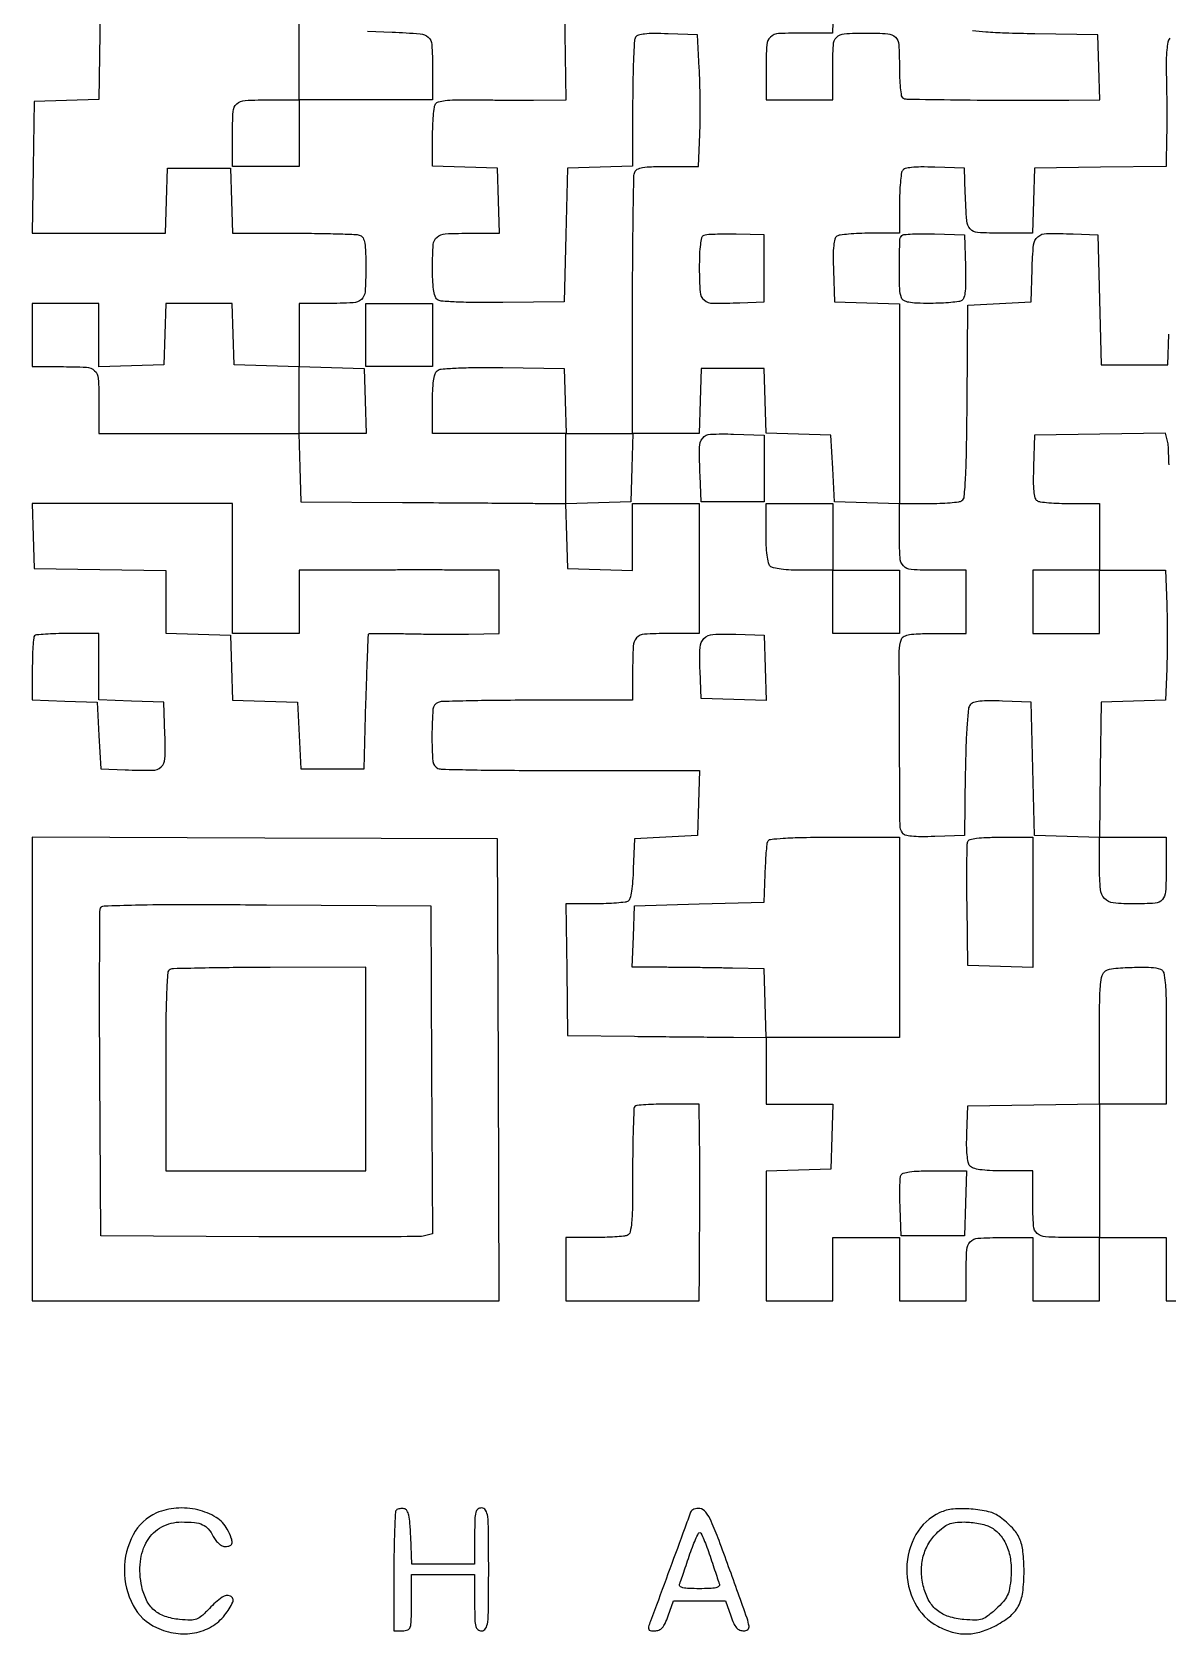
# Model space of a CAD drawing. Extents: x 156 to 936, y 95 to 969.
# Drawn here: x 155.9 to 479.5, y 95.1 to 551.3 of the extents above; entities that cross this region are included whole.
import ezdxf

# ---------------------------------------------------------------- set-up
doc = ezdxf.new("R2010")
doc.units = 0

msp = doc.modelspace()

# ---------------------------------------------------------------- linework, layer by layer
for points in [[(346.077967, 597.712474, 0.000007), (346.119162, 602.362602, 0.000002), (346.183566, 609.646789, 0.000002), (346.256385, 617.889835, 0.000002), (346.327967, 626)], [(251.5, 551.5), (258.5, 551.245668, -0.009074), (266.47539, 550.810854, -0.165509), (268.785755, 549.832254, -0.199016), (269.810651, 547.706186, -0.014075), (270, 540.980948), (270, 532), (251, 532), (232, 532), (232, 522.5), (232, 513), (222.5, 513), (213, 513), (213, 521.893011, -0.014768), (213.199638, 528.650479, -0.195511), (214.252746, 530.85745, -0.175208), (216.599988, 531.829247, -0.01141), (224.081787, 532), (232, 532), (232, 589)], [(175.5, 569.5), (175.228072, 550.787236), (174.956143, 532.074471), (165.728072, 531.787236), (156.5, 531.5), (156.227935, 512.75), (155.955869, 494), (174.940409, 494), (193.924948, 494), (194.212474, 503.25), (194.5, 512.5), (203.5, 512.5), (212.5, 512.5), (212.787526, 503.25), (213.075052, 494), (230.455738, 494, -0.003251), (237.230164, 493.95595, -0.004749), (243.195498, 493.821697, -0.002404), (248.244887, 493.63576, -0.081377), (249.418213, 493.393011, -0.191418), (250.215888, 492.657806, -0.070374), (250.68772, 491.171299, -0.03487), (250.936736, 488.615452, -0.006853), (251, 484, -0.015117), (250.798229, 477.3277, -0.196524), (249.742703, 475.134562, -0.173918), (247.393226, 474.169516, -0.011337), (239.918213, 474), (232, 474), (232, 464.962474), (232, 455.924948), (222.75, 456.212474), (213.5, 456.5), (213.211067, 465.25), (212.922134, 474), (203.5, 474), (194.077866, 474), (193.788933, 465.25), (193.5, 456.5), (184.25, 456.212474), (175, 455.924948), (175, 464.962474), (175, 474), (165.5, 474), (156, 474), (156, 465), (156, 456), (163.918213, 456, -0.01141), (171.400012, 455.829247, -0.175208), (173.747254, 454.85745, -0.195511), (174.800362, 452.650479, -0.014768), (175, 445.893011), (175, 437), (203.463788, 437), (231.927576, 437), (232.213788, 427.25), (232.5, 417.5), (261.5, 417.328238, -0.000083), (273.241629, 417.25674, -0.000093), (284.540539, 417.183949, -0.000086), (294.160459, 417.118531, -0.000502), (299.212474, 417.078238), (307.924948, 417), (308.212474, 407.75), (308.5, 398.5), (317.75, 398.212474), (327, 397.924948), (327, 407.462474), (327, 417), (336.5, 417), (346, 417), (346, 398.5), (346, 380), (337.106989, 380, 0.014768), (330.349521, 379.800362, 0.195511), (328.14255, 378.747254, 0.175208), (327.170753, 376.400012, 0.01141), (327, 368.918213), (327, 361), (300.081787, 361, 0.002105), (289.650853, 360.956086, 0.003219), (280.60615, 360.821697, 0.001141), (272.814701, 360.637974, 0.085344), (271.581787, 360.393011, 0.289911), (270.124994, 358.436541, 0.018665), (269.839713, 351.003464, 0.018658), (270.109495, 343.56992, 0.29048), (271.562359, 341.614444, 0.085564), (272.780561, 341.372958, 0.001135), (280.50527, 341.197489, 0.003215), (289.471182, 341.071859, 0.002102), (299.812359, 341.036922, -0.000126), (310.747503, 341.043184, -0.000131), (321.535591, 341.043812, -0.000126), (330.863901, 341.039553, -0.000575), (336.287526, 341.029467), (346.075052, 341), (345.787526, 331.75), (345.5, 322.5), (336.5, 322), (327.5, 321.5), (327.206033, 313.031844, -0.010674), (327.005667, 309.460658, -0.020911), (326.666992, 306.63313, -0.02067), (326.236162, 304.533237, -0.192561), (325.706033, 303.797157, -0.112747), (324.854448, 303.494361, -0.008694), (322.424353, 303.251296, -0.011557), (319.484266, 303.077071, -0.008556), (316.227935, 303.015313), (307.955869, 303), (308.227935, 284.25), (308.5, 265.5), (327.5, 265.299228, 0.000224), (335.452664, 265.218754, 0.000205), (343.635938, 265.142972, 0.000205), (350.936742, 265.081359, 0.000677), (355.75, 265.049228), (365, 265), (365, 255.5), (365, 246), (374.537526, 246), (384.075052, 246), (383.787526, 236.75), (383.5, 227.5), (374.25, 227.212474), (365, 226.924948), (365, 208.462474), (365, 190), (374.5, 190), (384, 190), (384, 199), (384, 208), (393.5, 208), (403, 208), (403, 199), (403, 190), (412.5, 190), (422, 190), (422, 197.418213, -0.01257), (422.178205, 204.50542, -0.179949), (423.159562, 206.785965, -0.190034), (425.370658, 207.807402, -0.014293), (432.106989, 208), (441, 208), (441, 199), (441, 190), (450.5, 190), (460, 190), (460, 199), (460, 208), (469.5, 208), (479, 208), (479, 199), (479, 190), (489, 190)], [(479.797917, 428.076212, 0.002856), (479.606087, 433.196561, 0.05471), (479.364061, 434.771616), (478.755432, 437.043231), (460.127716, 436.771616), (441.5, 436.5), (441.208654, 427.58457, 0.007874), (441.136581, 423.325344, 0.025891), (441.278743, 420.518036, 0.03736), (441.608404, 418.675579, 0.190691), (442.208654, 417.849883, 0.110447), (443.10652, 417.526866, 0.009524), (445.544105, 417.266784, 0.01219), (448.496014, 417.080961, 0.009158), (451.75, 417.015313), (460, 417), (460, 407.5), (460, 398), (469.40347, 398), (478.806941, 398), (479.15347, 388.394215, -0.005565), (479.261213, 384.073158, -0.003472), (479.295939, 379.008095, -0.003483), (479.260713, 374.01405, -0.006316), (479.151854, 369.930442), (478.803708, 361.072454), (469.651854, 360.786227), (460.5, 360.5), (460.228407, 341.25), (459.956814, 322), (469.478407, 322), (479, 322), (479, 313.106989, -0.013048), (478.826319, 306.452734, -0.172537), (477.897552, 304.218081, -0.193967), (475.811393, 303.205172, -0.01721), (469.852471, 303, -0.024519), (463.919925, 303.291098, -0.18172), (461.425874, 304.519247, -0.16934), (460.26327, 307.135225, -0.020681), (460, 313.497658), (460, 321.924948), (450.75, 322.212474), (441.5, 322.5), (441, 341.5), (440.5, 360.5), (432.403945, 360.787955, 0.009179), (428.505848, 360.854987, 0.028683), (425.888226, 360.701645, 0.042759), (424.133146, 360.343442, 0.148905), (423.177736, 359.714159, 0.148709), (422.659149, 358.478879, 0.007389), (422.270344, 354.043584, 0.009943), (421.960504, 348.178124, 0.004405), (421.773792, 340.426204), (421.5, 322.5), (413.085653, 322.206902, -0.008519), (409.085459, 322.135766, -0.027159), (406.4185, 322.278749, -0.039341), (404.659703, 322.610638, -0.187221), (403.850966, 323.206902, -0.140476), (403.174548, 325.505425, -0.000665), (403.031053, 350.466699, -0.000962), (402.969921, 374.974357, -0.092003), (403.606989, 378.418213, -0.192406), (404.346128, 379.217093, -0.06988), (405.845898, 379.688469, -0.034532), (408.428287, 379.937024, -0.00673), (413.106989, 380), (422, 380), (422, 389), (422, 398), (413.106989, 398, -0.014732), (406.350994, 398.199102, -0.19511), (404.143776, 399.249844, -0.175559), (403.171283, 401.592092, -0.011491), (403, 409.044262), (403, 416.924948), (393.75, 417.212474), (384.5, 417.5), (384, 427), (383.5, 436.5), (374.287036, 436.787036), (365.074071, 437.074071), (364.787036, 446.287036), (364.5, 455.5), (355.5, 455.5), (346.5, 455.5), (346.212474, 446.25), (345.924948, 437), (336.498686, 437), (327.072424, 437), (326.786212, 427.25), (326.5, 417.5), (317.25, 417.212474), (308, 416.924948), (308, 426.962474), (308, 437), (289, 437), (270, 437), (270, 445.377555, -0.009865), (270.075167, 449.187101, -0.024503), (270.321487, 451.964554, -0.030982), (270.71566, 453.915128, -0.155417), (271.309087, 454.841556, -0.154677), (272.515232, 455.331439, -0.008096), (276.733702, 455.596234, -0.010385), (282.398845, 455.742011, -0.004306), (290.059087, 455.714001), (307.5, 455.5), (307.787526, 446.25), (308.075052, 437), (317.537526, 437), (327, 437), (327, 473.418213, -0.001558), (327.043843, 487.491593, -0.002435), (327.178303, 499.603225, -0.00066), (327.360793, 510.155181, -0.087168), (327.606989, 511.418213, -0.191515), (328.34258, 512.216006, -0.070326), (329.830382, 512.687794, -0.034837), (332.388825, 512.936765, -0.006841), (337.010459, 513), (345.806941, 513), (346.15347, 522.25, 0.007241), (346.250578, 526.478137, 0.004166), (346.251332, 531.573437, 0.004162), (346.166817, 536.692458, 0.006938), (346, 541), (345.5, 550.5), (337.085653, 550.793098, 0.008519), (333.085459, 550.864234, 0.027159), (330.4185, 550.721251, 0.039341), (328.659703, 550.389362, 0.187221), (327.850966, 549.793098, 0.12803), (327.521636, 548.767307, 0.00301), (327.267102, 543.676808, 0.006456), (327.080622, 537.668784, 0.004313), (327.015313, 530.787526), (327, 513.075052), (317.75, 512.787526), (308.5, 512.5), (308, 493.5), (307.5, 474.5), (290.059087, 474.285999, -0.004306), (282.398845, 474.257989, -0.010385), (276.733702, 474.403766, -0.008096), (272.515232, 474.668561, -0.154677), (271.309087, 475.158444, -0.154831), (270.717083, 476.080328, -0.031166), (270.322411, 478.014246, -0.024698), (270.075513, 480.761933, -0.010058), (270, 484.515456, -0.017032), (270.21344, 490.779324, -0.201787), (271.283547, 492.905161, -0.167162), (273.650624, 493.836794, -0.010925), (281.119313, 494), (289.075052, 494), (288.787526, 503.25), (288.5, 512.5), (279.25, 512.787526), (270, 513.075052), (270.015313, 521.287526, -0.00935), (270.081975, 524.528724, -0.012388), (270.27081, 527.473433, -0.009786), (270.535352, 529.9046, -0.109735), (270.863589, 530.813523, -0.187083), (271.695401, 531.427377, -0.036226), (273.562988, 531.793234, -0.025722), (276.383967, 531.989874, -0.008179), (280.598276, 531.99747, 0.001763), (284.67602, 531.952491, 0.001002), (289.608788, 531.92536, 0.001001), (294.576732, 531.917939, 0.001654), (298.772065, 531.933947), (308.044131, 532), (307.772065, 550.75), (307.5, 569.5)], [(384.212474, 560.25), (383.924948, 551), (376.044262, 551, 0.011491), (368.592092, 550.828717, 0.175559), (366.249844, 549.856224, 0.19511), (365.199102, 547.649006, 0.014732), (365, 540.893011), (365, 532), (374.5, 532), (384, 532), (384, 540.893011, -0.013336), (384.178146, 547.570835, -0.177094), (385.129957, 549.797846, -0.190499), (387.264457, 550.802358, -0.015844), (393.5, 551, -0.015302), (399.704018, 550.810082, -0.183703), (401.84711, 549.841288, -0.182621), (402.811671, 547.69072, -0.01509), (403, 541.452028, 0.009987), (403.064592, 538.218516, 0.015008), (403.261791, 535.404349, 0.009802), (403.537559, 533.109139, 0.223105), (403.891202, 532.567241, 0.135271), (405.138952, 532.202134, 0.00058), (419.347836, 531.994729, 0.002948), (434.75732, 531.878567, 0.002389), (451.287526, 531.930432), (460.075052, 532), (459.787526, 541.25), (459.5, 550.5), (441.544238, 550.773912, -0.003688), (433.094119, 550.965163, -0.012464), (427.58136, 551.268292, -0.011327), (423.785545, 551.658779, -0.226786)], [(480.021097, 549.52542, 0.125079), (479.491098, 548.410811, 0.024523), (479.165701, 546.197251, 0.020936), (478.999712, 543.185347, 0.00977), (479.024538, 539.27542, -0.003161), (479.102647, 535.283835, -0.001863), (479.148043, 530.513949, -0.001864), (479.157872, 525.748562, -0.003189), (479.125886, 521.772065), (479, 513.044131), (460.25, 512.772065), (441.5, 512.5), (441.212474, 503.25), (440.924948, 494), (431.981526, 494, -0.014194), (425.286679, 494.190094, -0.199365), (423.165084, 495.215838, -0.165063), (422.188689, 497.527107, -0.009054), (421.754332, 505.5), (421.5, 512.5), (413.085653, 512.793098, 0.008519), (409.085459, 512.864234, 0.027159), (406.4185, 512.721251, 0.039341), (404.659703, 512.389362, 0.187221), (403.850966, 511.793098, 0.110402), (403.527533, 510.894283, 0.00954), (403.267102, 508.45641, 0.012203), (403.081041, 505.504112, 0.00917), (403.015313, 502.25), (403, 494), (394.75, 493.984687, 0.009158), (391.496014, 493.919039, 0.01219), (388.544105, 493.733216, 0.009524), (386.10652, 493.473134, 0.110447), (385.208654, 493.150117, 0.190691), (384.608404, 492.324421, 0.03736), (384.278743, 490.481964, 0.025891), (384.136581, 487.674656, 0.007874), (384.208654, 483.41543), (384.5, 474.5), (393.75, 474.212474), (403, 473.924948), (403, 445.462474), (403, 417), (411.25, 417.015313, 0.009131), (414.503703, 417.080781, 0.012163), (417.454735, 417.266067, 0.009487), (419.891671, 417.525361, 0.110548), (420.787396, 417.847442, 0.234064), (421.478347, 418.985709, 0.00816), (421.847322, 424.294127, 0.009283), (422.124259, 432.315583, 0.002048), (422.287396, 446.082129), (422.5, 473.5), (431.5, 474), (440.5, 474.5), (440.787398, 483.740334, -0.015844), (441.223546, 490.678762, -0.194277), (442.421808, 492.990355, -0.177046), (444.942653, 493.934395, -0.012739), (452.520917, 493.800912), (459.5, 493.5), (460, 475), (460.5, 456.5), (470, 456.5), (479.5, 456.5), (479.789473, 465.287003)]]:
    msp.add_lwpolyline(points, format="xyb")
for points in [[(347.25, 493.356866, 0.232854), (346.669213, 492.69013, 0.031797), (346.299832, 490.824681, 0.024655), (346.068139, 488.026422, 0.008328), (346, 483.935719, 0.017143), (346.229245, 477.251348, 0.202859), (347.377194, 474.985011, 0.175683), (349.887823, 474.057614, 0.012279), (357.520917, 474.199088), (364.5, 474.5), (364.5, 484), (364.5, 493.5), (356.5, 493.690199, 0.006392), (353.344709, 493.724863, 0.008556), (350.482813, 493.670739, 0.00628), (348.100026, 493.554893, 0.08407)], [(421.791346, 484.58457, -0.007874), (421.863419, 480.325344, -0.025891), (421.721257, 477.518036, -0.03736), (421.391596, 475.675579, -0.190691), (420.791346, 474.849883, -0.107982), (419.908668, 474.527465, -0.010487), (417.634198, 474.266784, -0.012916), (414.878388, 474.081011, -0.009869), (411.856989, 474.015313, -0.008442), (407.910024, 474.074048, -0.038989), (405.64115, 474.323953, -0.076097), (404.29813, 474.798337, -0.180148), (403.606989, 475.581787, -0.085464), (403.083764, 478.218494, -0.00769), (403.016166, 484.977255, -0.004614), (403.118839, 492.006063, -0.192725), (403.702644, 493.369311, -0.179987), (404.290922, 493.638564, -0.007016), (406.709672, 493.781547, -0.011703), (409.626528, 493.84459, -0.007913), (412.952644, 493.785977), (421.5, 493.5)], [(364.5, 427), (364.5, 417.5), (355.5, 417.5), (346.5, 417.5), (346.201382, 424.988223, -0.010793), (346.053283, 433.09251, -0.171264), (346.964371, 435.647386, -0.215502), (349.19633, 436.765743, -0.018266), (355.778718, 436.788514), (364.5, 436.5)], [(156.212474, 407.75), (156.5, 398.5), (175.25, 398.227935), (194, 397.955869), (194, 389.015461), (194, 380.075052), (203.25, 379.787526), (212.5, 379.5), (212.787036, 370.287036), (213.074071, 361.074071), (222.287036, 360.787036), (231.5, 360.5), (232, 351), (232.5, 341.5), (241.5, 341.5), (250.5, 341.5), (251.055984, 360.5, -0.000903), (251.283113, 367.810186, -0.001463), (251.50564, 374.024545, -0.000193), (251.721925, 379.552616, -0.114152), (251.805984, 379.860153, -0.271453), (252.039739, 380.002358, -0.001444), (254.80707, 380.039765, -0.005676), (257.998089, 380.037459, -0.003504), (261.75, 379.965851, 0.003078), (266.119046, 379.878734, 0.001957), (271.20625, 379.828531, 0.001965), (276.198573, 379.818429, 0.003646), (280.25, 379.855698), (289, 380), (289, 389), (289, 398), (279.75, 398.065327, 0.000911), (275.454106, 398.087835, 0.000484), (270.132812, 398.100863, 0.000482), (264.692963, 398.103677, 0.000748), (260, 398.094565, -0.000007), (255.342287, 398.078617, -0.000004), (250.014062, 398.060489, -0.000004), (244.851552, 398.043015, -0.000009), (240.75, 398.029238), (232, 398), (232, 389), (232, 380), (222.5, 380), (213, 380), (213, 398.5), (213, 417), (184.462474, 417), (155.924948, 417)], [(384, 407.5), (384, 398), (393.5, 398), (403, 398), (403, 389), (403, 380), (393.5, 380), (384, 380), (384, 389), (384, 398), (375.7, 398, -0.011084), (372.171507, 398.07823, -0.020332), (369.306878, 398.322289, -0.021091), (367.139671, 398.689458, -0.144849), (366.2, 399.2, -0.144849), (365.689458, 400.139671, -0.021091), (365.322289, 402.306878, -0.020332), (365.07823, 405.171507, -0.011084), (365, 408.7), (365, 417), (374.5, 417), (384, 417)], [(156.666667, 379.333333, 0.174595), (156.400837, 378.768224, 0.005912), (156.195833, 376.278732, 0.010516), (156.048335, 373.289663, 0.007069), (156, 369.870859), (156, 361.075052), (165.25, 360.787526), (174.5, 360.5), (175, 351), (175.5, 341.5), (182.479083, 341.199088, 0.012183), (190.224292, 341.054051, 0.182581), (192.703073, 342.006436, 0.205359), (193.781971, 344.311888, 0.015937), (193.78715, 351.278376), (193.5, 360.5), (184.25, 360.787526), (175, 361.075052), (175, 370.537526), (175, 380), (166.166667, 380, 0.007039), (162.733476, 379.951666, 0.010477), (159.732292, 379.804167, 0.005871), (157.23216, 379.599192, 0.174709)], [(364.788029, 370.211971), (365.076058, 360.923942), (355.788029, 361.211971), (346.5, 361.5), (346.206229, 369.344796, -0.019645), (346.218611, 376.021195, -0.185166), (347.333807, 378.605942, -0.189669), (349.876766, 379.748898, -0.020771), (356.403945, 379.787955), (364.5, 379.5)], [(403, 293.5), (403, 265), (384.036212, 265), (365.072424, 265), (364.786212, 274.75), (364.5, 284.5), (355.5, 284.698134, 0.001405), (351.349026, 284.777852, 0.000772), (346.268251, 284.853302, 0.000769), (341.112576, 284.913966, 0.001232), (336.711067, 284.948134), (326.922134, 285), (327.211067, 293.75), (327.5, 302.5), (346, 303), (364.5, 303.5), (364.769726, 311.5, -0.004694), (364.905777, 314.655284, -0.006263), (365.092081, 317.517187, -0.004511), (365.299299, 319.905307, -0.062379), (365.488341, 320.75, -0.283803), (366.29479, 321.392812, -0.013535), (369.885277, 321.727081, -0.013264), (375.363823, 321.942146, -0.003177), (384.468615, 322), (403, 322)], [(441, 303.462474), (441, 284.924948), (431.75, 285.212474), (422.5, 285.5), (422.267123, 302.5, -0.00257), (422.210592, 309.10516, -0.003849), (422.235279, 314.873438, -0.001636), (422.310426, 319.800433, -0.082207), (422.485738, 320.75, -0.245532), (423.122652, 321.334658, -0.032523), (424.976495, 321.702901, -0.02475), (427.790814, 321.932979, -0.008021), (431.968615, 322), (441, 322)], [(269.759875, 255.77153), (270.019749, 209.043061), (267.759875, 208.494001, -0.057675), (266.004934, 208.276836, -0.000538), (252.945088, 208.187752, -0.00181), (237.910959, 208.155786, -0.001169), (220.5, 208.222471), (175.5, 208.5), (175.239372, 254.5, -0.000997), (175.174287, 272.225103, -0.001596), (175.197198, 287.357597, -0.000282), (175.267665, 300.72814, -0.090314), (175.461789, 301.759906, -0.301449), (176.45055, 302.464468, -0.003096), (185.402033, 302.70934, -0.005599), (198.68089, 302.841585, -0.001079), (222.722417, 302.759906), (269.5, 302.5)], [(195.25, 284.337719, 0.286605), (194.579791, 283.416621, 0.006896), (194.265434, 277.906228, 0.008864), (194.055066, 269.647433, 0.001935), (194, 255.416667), (194, 227), (222.5, 227), (251, 227), (251, 256), (251, 285), (223.75, 284.921053, 0.001717), (213.21496, 284.854351, 0.002675), (204.1375, 284.717133, 0.000767), (196.247198, 284.543529, 0.090243)], [(477.418213, 284.393011, -0.25083), (478.291215, 283.38321, -0.035117), (478.721037, 280.561114, -0.017848), (478.949213, 275.521809, -0.002389), (479, 264.893011), (479, 246), (469.5, 246), (460, 246), (460, 227), (460, 208), (452.081787, 208, -0.01141), (444.599988, 208.170753, -0.175208), (442.252746, 209.14255, -0.195511), (441.199638, 211.349521, -0.014768), (441, 218.106989), (441, 227), (432.622445, 227, -0.009406), (428.657348, 227.0746, -0.027148), (425.921657, 227.326735, -0.03848), (424.060853, 227.748928, -0.145524), (423.078674, 228.405204, -0.126804), (422.594776, 229.431833, -0.023545), (422.298867, 231.514748, -0.021342), (422.157498, 234.264652, -0.01153), (422.206229, 237.655204), (422.5, 245.5), (441.25, 245.772065), (460, 246.044131), (460, 264.472375, -0.002323), (460.05005, 275.247123, -0.020116), (460.287568, 280.039895, -0.047097), (460.776093, 282.666816, -0.193718), (461.75, 283.919901, -0.111499), (464.027634, 284.637786, -0.013267), (469.344954, 284.939707, -0.014708), (474.666016, 284.943819, -0.084643)], [(327.666667, 245.333333, 0.187727), (327.396893, 244.719807, 0.001725), (327.195833, 239.655386, 0.005541), (327.048129, 233.783236, 0.003517), (327, 226.940322, -0.002591), (326.948521, 217.007632, -0.018927), (326.719131, 212.253764, -0.037894), (326.284782, 209.593068, -0.246524), (325.418213, 208.606989, -0.06844), (324.400281, 208.368926, -0.007317), (321.9751, 208.178303, -0.008902), (319.066073, 208.044385, -0.00705), (315.918213, 208), (308, 208), (308, 199), (308, 190), (327, 190), (346, 190), (346.047833, 198.25, 0.000501), (346.1059, 210.35919, 0.000739), (346.130502, 220.990245, 0.000847), (346.122736, 230.043055, 0.00166), (346.080423, 237.25), (346, 246), (337.166667, 246, 0.007039), (333.733476, 245.951666, 0.010477), (330.732292, 245.804167, 0.005871), (328.23216, 245.599192, 0.174709)], [(421.787526, 217.75), (421.5, 208.5), (412.5, 208.5), (403.5, 208.5), (403.205027, 216.411609, -0.006569), (403.129541, 219.539392, -0.008656), (403.147568, 222.392336, -0.006579), (403.235027, 224.7687, -0.079281), (403.423642, 225.661609, -0.22904), (404.108114, 226.304492, -0.041271), (405.861635, 226.698947, -0.027152), (408.637843, 226.934049, -0.007548), (413.006141, 227), (422.075052, 227)], [(191.415186, 129.578588, 0.170678), (184.718387, 123.355562, 0.1215), (182.241371, 113.326601, 0.12075), (184.707863, 103.248068, 0.16758), (191.404537, 96.903882, 0.070861), (196.845239, 95.310978, 0.081944), (202.239806, 95.419914, 0.087002), (207.055541, 97.21763, 0.093631), (210.8321, 100.513679, 0.055876), (213.097525, 104.16853, 0.426783), (212.452785, 105.863333, 0.265576), (210.052945, 105.577254, 0.04424), (206.443787, 102.37172, -0.019899), (204.266218, 100.239534, -0.095163), (202.786054, 99.341541, -0.093969), (201.069583, 99.050114, -0.019148), (197.978306, 99.228063, -0.058123), (193.807015, 100.125467, -0.096897), (190.701971, 101.908306, -0.099036), (188.541546, 104.697951, -0.062934), (187.183036, 108.589915, -0.077136), (186.781184, 115.73739, -0.113169), (188.772868, 121.68403, -0.131492), (192.866364, 125.580535, -0.125468), (198.433989, 127, -0.022401), (202.22217, 126.830194, -0.083813), (204.518791, 126.22704, -0.111355), (206.136708, 125.007629, -0.056533), (207.562665, 122.878819, 0.04506), (208.298303, 121.724296, 0.055027), (209.186824, 120.80304, 0.062867), (210.129448, 120.201545, 0.111053), (211.02568, 120, 0.104638), (212.345893, 120.279347, 0.268347), (212.90001, 121.040255, 0.125345), (212.697109, 122.436518, 0.020891), (211.544051, 124.914815, 0.138528), (208.361756, 128.313331, 0.078979), (203.108785, 130.443837, 0.073374), (197.023582, 130.938997, 0.086553)], [(259.701236, 130.367903, 0.18639), (259.417979, 129.728201, 0.002081), (259.205988, 124.927863, 0.006098), (259.050648, 119.336228, 0.003894), (259, 112.833333), (259, 96), (261.5, 96, 0.093656), (262.948613, 96.273745, 0.227396), (263.671875, 97.05, 0.071364), (263.953338, 98.789706, 0.004478), (264, 104), (264, 112), (273, 112), (282, 112), (282, 104, 0.005351), (282.051385, 99.198839, 0.055952), (282.3125, 97.25, 0.176663), (282.921799, 96.349175, 0.157888), (284, 96, 0.267644), (285.131287, 96.652291, 0.103099), (285.721429, 98.4375, 0.026629), (285.959338, 102.362042, 0.001825), (286, 113.5, 0.001825), (285.959338, 124.637958, 0.026629), (285.721429, 128.5625, 0.103099), (285.131287, 130.347709, 0.267644), (284, 131, 0.157888), (282.921799, 130.650825, 0.176663), (282.3125, 129.75, 0.055952), (282.051385, 127.801161, 0.005351), (282, 123), (282, 115), (273.042064, 115), (264.084129, 115), (263.792064, 122.739156, 0.008421), (263.577277, 126.671754, 0.038474), (263.239274, 128.933965, 0.076427), (262.72616, 130.226948, 0.216275), (261.951236, 130.773725, 0.047014), (261.306808, 130.834818, 0.044782), (260.651434, 130.776373, 0.048101), (260.081091, 130.615714, 0.104047)], [(343.519083, 129.820137, -0.002), (341.864858, 125.250923, -0.000175), (337.623865, 113.694009, -0.000119), (333.244485, 101.781702, -0.003488), (332.105031, 98.75, 0.01638), (331.538496, 97.115925, 0.181044), (331.57741, 96.436731, 0.260371), (332.040979, 96.087296, 0.034137), (333.318096, 96, 0.097036), (334.501711, 96.231891, 0.113467), (335.436273, 96.889117, 0.073986), (336.257937, 98.131755, 0.021727), (337.136283, 100.25), (338.685874, 104.5), (346.092937, 104.5), (353.5, 104.5), (354.969166, 100.25, 0.021586), (355.808031, 98.125065, 0.075108), (356.60118, 96.885163, 0.116196), (357.516594, 96.231067, 0.097573), (358.689393, 96, 0.179318), (359.800747, 96.411813, 0.258164), (360.158184, 97.373735, 0.046742), (359.60509, 99.60545, 0.00231), (357.06995, 106.75, 0.001407), (351.623043, 121.74577, 0.018671), (349.394879, 127.188591, 0.055795), (347.82017, 129.831304, 0.196144), (346.150073, 130.820137, 0.059734), (345.289357, 130.844141, 0.068049), (344.486626, 130.658443, 0.078419), (343.861374, 130.300664, 0.138674)], [(414.5, 129.652443, 0.15724), (407.70134, 123.409131, 0.125487), (405.067759, 113.756728, 0.124275), (407.370284, 103.949097, 0.152795), (413.960023, 97.302739, 0.051638), (418.010751, 95.669556, 0.069303), (421.924715, 95.111296, 0.068866), (425.861246, 95.642867, 0.050205), (429.979568, 97.25, 0.046839), (434.318392, 100.006619, 0.104199), (436.838422, 102.977101, 0.092536), (438.115664, 106.946011, 0.03171), (438.5, 113, 0.026992), (438.199301, 118.566029, 0.077258), (437.198011, 122.29763, 0.0873), (435.193984, 125.28734, 0.041221), (431.701649, 128.373429, 0.101901), (428.403567, 129.918956, 0.040248), (423.429092, 130.694554, 0.040333), (418.309932, 130.661769, 0.086185)], [(349.064794, 117.25, 0.000592), (349.951645, 114.573646, 0.000761), (350.773537, 112.115625, 0.00058), (351.46808, 110.056838, 0.006641), (351.753313, 109.25, -0.333463), (351.581311, 108.674968, -0.105797), (350.714165, 108.281878, -0.043681), (348.978406, 108.059377, -0.010047), (346.023655, 108, -0.009838), (343.053406, 108.058451, -0.044358), (341.333604, 108.279815, -0.112607), (340.497244, 108.674517, -0.335324), (340.345074, 109.25, 0.012424), (340.65292, 110.058699, 0.001105), (341.372841, 112.115625, 0.001442), (342.219124, 114.573658, 0.001123), (343.125241, 117.25, -0.008993), (344.046857, 119.837327, -0.014205), (344.939297, 122.017188, -0.008134), (345.750569, 123.771008, -0.287898), (346.115303, 124, -0.289203), (346.478786, 123.77057, -0.008188), (347.279391, 122.017188, -0.014266), (348.158728, 119.837335, -0.009026)], [(428.914815, 125.544051, -0.100104), (431.640493, 123.354323, -0.076948), (433.610676, 120.074017, -0.067341), (434.682335, 115.925459, -0.050306), (434.766453, 111.197272, -0.021048), (434.370036, 108.038087, -0.068303), (433.740621, 106.02698, -0.07212), (432.61246, 104.318851, -0.025327), (430.543621, 102.220571, -0.020696), (428.178521, 100.22672, -0.085803), (426.534583, 99.354375, -0.082055), (424.656817, 99.064944, -0.017984), (421.381867, 99.218239, -0.054762), (417.06627, 100.057855, -0.092348), (413.815558, 101.774011, -0.096166), (411.486645, 104.488271, -0.063676), (409.919893, 108.297493, -0.057682), (409.27759, 112.611682, -0.065637), (409.688323, 116.766924, -0.068262), (411.133224, 120.537707, -0.070908), (413.526097, 123.726097, -0.027416), (415.452291, 125.451892, -0.071104), (417.052996, 126.397942, -0.070917), (418.857162, 126.859053, -0.027164), (421.44966, 127, -0.026836), (423.436229, 126.8933, -0.021327), (425.560534, 126.572315, -0.021804), (427.508117, 126.103513, -0.049398)]]:
    msp.add_lwpolyline(points, format="xyb", close=True)
for points in [[(270, 465), (270, 456), (260.5, 456), (251, 456), (251, 465), (251, 474), (260.5, 474), (270, 474)], [(250.787526, 446.25), (251.075052, 437), (241.537526, 437), (232, 437), (232, 446.537526), (232, 456.075052), (241.25, 455.787526), (250.5, 455.5)], [(441, 389), (441, 380), (450.5, 380), (460, 380), (460, 389), (460, 398), (450.5, 398), (441, 398)], [(156, 256.007138), (156, 190), (222.50719, 190), (289.014379, 190), (288.75719, 255.75), (288.5, 321.5), (222.25, 321.757138), (156, 322.014276)]]:
    msp.add_lwpolyline(points, close=True)

doc.saveas('drawing.dxf')
